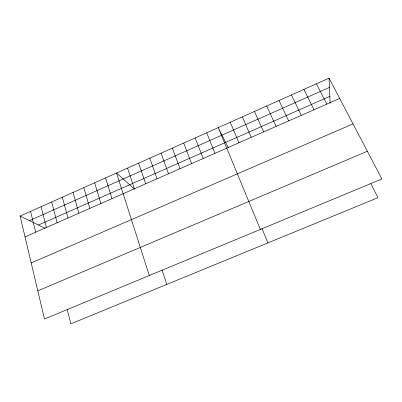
<?xml version="1.0" encoding="UTF-8"?>
<svg xmlns="http://www.w3.org/2000/svg" width="402" height="402" viewBox="0 0 402 402"><rect width="100%" height="100%" fill="white"/><g stroke="black" fill="none" stroke-linecap="round" stroke-linejoin="round"><path stroke-width="0.6" d="M20.1 216.065L329.057 78.164L381.9 178.99L44.476 319.032L20.1 216.065L45.21 228.341M29.411 220.618L329.449 87.415M38.451 225.04L329.826 96.364M25.03 236.889L339.69 98.445M31.195 262.933L353.021 123.891M37.803 290.842L367.363 151.252M134.796 189.282L116.53 173.026L149.308 275.526M370.865 183.759L378.011 197.673L70.842 323.836L67.164 309.389M316.429 83.797L326.811 104.113M228.426 147.911L218.246 127.62L260.365 229.431M303.882 89.4L314.012 109.741M291.41 94.962L301.304 115.334M279.023 100.495L288.671 120.891M266.712 105.987L276.124 126.414M254.481 111.449L263.657 131.896M242.326 116.871L251.27 137.348M230.251 122.263L238.964 142.765M261.988 228.522L267.948 242.878M206.668 132.791L214.944 153.333M195.161 137.926L203.221 158.488M183.724 143.032L191.568 163.614M172.357 148.107L179.99 168.709M161.056 153.147L168.483 173.775M149.825 158.162L157.046 178.805M138.66 163.147L145.68 183.809M162.051 270.003L166.815 284.42M127.56 168.101L134.379 188.779M105.56 177.92L111.982 198.633M94.656 182.784L100.887 203.518M83.817 187.623L89.857 208.367M73.043 192.432L78.887 213.196M62.33 197.216L67.988 217.99M51.682 201.97L57.154 222.758M41.094 206.693L46.386 227.497M30.567 211.392L35.677 232.205M329.057 78.164L330.117 103.374"/></g></svg>
